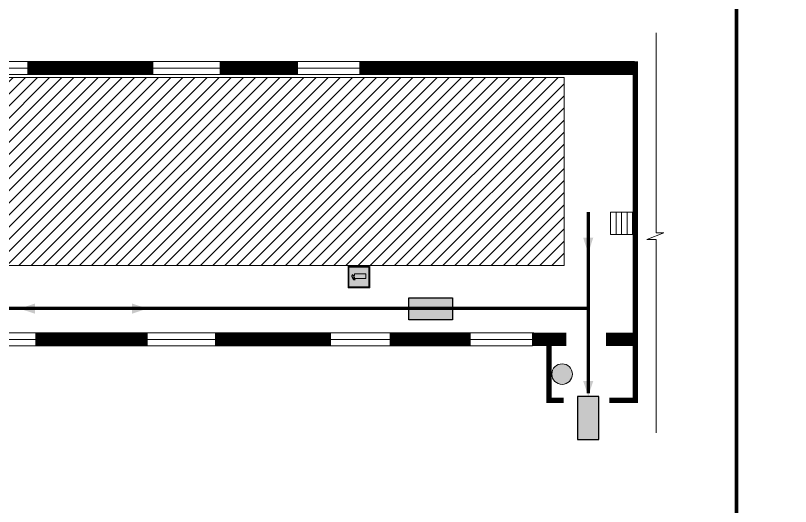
# Model space of a CAD drawing. Header units: millimetres. Extents: x 13114 to 67229, y 22859 to 38520.
# Drawn here: x 31527.3 to 31814.6, y 25475 to 25657.1 of the extents above; entities that cross this region are included whole.
import ezdxf

# ---------------------------------------------------------------- set-up
doc = ezdxf.new("R2010")
doc.units = ezdxf.units.MM
doc.layers.add('План_Штампы', color=7, linetype='Continuous')

# ---------------------------------------------------------------- blocks, each defined once
blk = doc.blocks.new('A$C32E8229D')
at = {"true_color": 0xffffff}
blk.add_hatch(color=7, dxfattribs=at).paths.add_polyline_path([(0, 0), (0, -8), (16, -8), (16, 0)])
h = blk.add_hatch(color=126)
h.paths.add_polyline_path([(0.2, -0.2), (15.8, -0.2), (15.8, -7.8), (0.2, -7.8)])
h.paths.add_polyline_path([(13.49, -2.05), (12.08, -2.05), (11.37, -2.63, 0.162397), (11.29, -2.84), (11.29, -3.63), (10.35, -3.63), (10.35, -4.05), (11.68, -4.05), (11.68, -3.48), (12.26, -4.28), (11.29, -5.1), (11.29, -6.78), (11.85, -6.78), (11.85, -5.44), (12.8, -4.64), (12.8, -5.94), (14.46, -5.94), (14.46, -5.39), (13.45, -5.39), (13.45, -3.97), (12.46, -2.59), (13.15, -2.59), (13.69, -3.34), (14.18, -3)], flags=16)
h.paths.add_polyline_path([(10.74, -1.82, 1), (11.8, -1.82, 1)], flags=16)
h.paths.add_polyline_path([(9.39, -3.59), (5.99, -3.59), (6.56, -3.03), (5.91, -3.03), (5.1, -3.83), (5.91, -4.64), (6.56, -4.64), (5.99, -4.09), (9.39, -4.09)], flags=16)
h.paths.add_polyline_path([(4.29, -1.08), (1.72, -1.08), (1.72, -6.6), (4.29, -6.6)], flags=16)
at = {"color": 126}
blk.add_lwpolyline([(16, -8), (0, -8), (0, 0), (16, 0)], close=True, dxfattribs=at)
blk = doc.blocks.new('A$C7B8C2D5B')
at = {"lineweight": 0}
h = blk.add_hatch(color=5, dxfattribs=at)
h.dxf.hatch_style = 1
h.paths.add_polyline_path([(1.4, -3.02, 1), (-2.11, -3.02, 1)])
at = {"color": 5, "lineweight": 0}
blk.add_circle((-0.36, -3.02), 1.75, dxfattribs=at)
blk = doc.blocks.new('A$C7B4425F7')
at = {"true_color": 0xffffff}
blk.add_hatch(color=7, dxfattribs=at).paths.add_polyline_path([(0, 0), (-16, 0), (-16, -8), (0, -8)])
h = blk.add_hatch(color=126)
h.paths.add_polyline_path([(-0.2, -0.2), (-15.8, -0.2), (-15.8, -7.8), (-0.2, -7.8)])
h.paths.add_polyline_path([(-11.76, -2.03), (-11.76, -3.66), (-11.17, -3.66, -0.568275), (-11.17, -6.18), (-12.58, -6.18), (-12.58, -2.03)], flags=16)
h.paths.add_polyline_path([(-13.33, -4.12, -0.495768), (-13.59, -6.18), (-15.03, -6.18), (-15.03, -2.03), (-13.59, -2.03, -0.487973)], flags=16)
h.paths.add_polyline_path([(-10.25, -2.03), (-9.48, -2.03), (-9.48, -6.18), (-10.25, -6.18)], flags=16)
h.paths.add_polyline_path([(-13.84, -3.69), (-14.24, -3.69), (-14.24, -3.03), (-13.9, -3.03, -0.692621)], flags=0)
h.paths.add_polyline_path([(-9.15, -2.03), (-8.4, -2.03), (-8.04, -3.07), (-7.68, -2.03), (-6.93, -2.03), (-7.64, -4.1), (-6.93, -6.18), (-7.68, -6.18), (-8.04, -5.14), (-8.4, -6.18), (-9.15, -6.18), (-8.44, -4.1)], flags=16)
h.paths.add_polyline_path([(-11.76, -4.46), (-11.42, -4.46, -0.692621), (-11.36, -5.12), (-11.76, -5.12)], flags=0)
h.paths.add_polyline_path([(-13.9, -5.2), (-14.24, -5.2), (-14.24, -4.55), (-13.84, -4.55, -0.708038)], flags=0)
edge = h.paths.add_edge_path(flags=16)
edge.add_ellipse((-5.51, -4.08), major_axis=(0, 2.05), ratio=0.586184, start_angle=0, end_angle=360)
edge = h.paths.add_edge_path(flags=0)
edge.add_ellipse((-5.51, -4.08), major_axis=(0, 1.14), ratio=0.454828, start_angle=0, end_angle=360)
h.paths.add_polyline_path([(-4.13, -4.96, 0.377264), (-3.48, -4.52, 0.0555), (-3.16, -2.03), (-1.66, -2.03), (-1.66, -4.96), (-0.96, -4.96), (-0.96, -7.01), (-1.75, -7.01), (-1.75, -6.18), (-3.3, -6.18), (-3.3, -7.02), (-4.13, -7.02)], flags=16)
h.paths.add_polyline_path([(-2.73, -2.91), (-2.28, -2.91), (-2.28, -4.96), (-3.05, -4.96, 0.079136)], flags=0)
at = {"color": 126}
blk.add_lwpolyline([(-16, -8), (0, -8), (0, 0), (-16, 0)], close=True, dxfattribs=at)
blk = doc.blocks.new('A$C3AD82952')
at = {"true_color": 0xf5f5ff}
h = blk.add_hatch(color=7, dxfattribs=at)
h.dxf.hatch_style = 1
h.paths.add_polyline_path([(8.21, 8.73, 0.414214), (7.89, 9.05), (7.22, 9.05), (7.22, 9.92), (7.59, 9.92, 1), (7.57, 10.36), (7.22, 10.36), (7.22, 10.6), (6.43, 10.6), (6.43, 10.36), (6.01, 10.36), (4.74, 9.59), (4.74, 8.69), (4.98, 8.73), (4.98, 9.26), (6.12, 9.91), (6.43, 9.91), (6.43, 9.05), (5.76, 9.05, 0.414214), (5.44, 8.73), (5.44, 2.2), (8.21, 2.2)], flags=0)
h.paths.add_polyline_path([(12.8, 12.8), (0, 12.8), (0, 0), (12.8, 0)])
h.paths.add_polyline_path([(0.51, 12.29), (12.29, 12.29), (12.29, 0.51), (0.51, 0.51)], flags=16)
h.paths.add_polyline_path([(4.74, 9.59), (6.01, 10.36), (6.43, 10.36), (6.43, 10.6), (7.22, 10.6), (7.22, 10.36), (7.59, 10.36, -0.94586), (7.59, 9.92), (7.22, 9.92), (7.22, 9.05), (7.89, 9.05, -0.414214), (8.21, 8.73), (8.21, 2.2), (5.44, 2.2), (5.44, 8.73, -0.414214), (5.76, 9.05), (6.43, 9.05), (6.43, 9.91), (6.12, 9.91), (4.98, 9.26), (4.98, 8.73), (4.74, 8.69)], flags=0)
h = blk.add_hatch(color=242)
h.dxf.hatch_style = 1
h.paths.add_polyline_path([(12.29, 12.29), (0.51, 12.29), (0.51, 0.51), (12.29, 0.51)])
h.paths.add_polyline_path([(4.74, 8.69), (4.74, 9.59), (6.01, 10.36), (6.43, 10.36), (6.43, 10.6), (7.22, 10.6), (7.22, 10.36), (7.59, 10.36, -0.94586), (7.59, 9.92), (7.22, 9.92), (7.22, 9.05), (7.89, 9.05, -0.414214), (8.21, 8.73), (8.21, 2.2), (5.44, 2.2), (5.44, 8.73, -0.414214), (5.76, 9.05), (6.43, 9.05), (6.43, 9.91), (6.12, 9.91), (4.98, 9.26), (4.98, 8.73)], flags=16)
h = blk.add_hatch(color=7, dxfattribs=at)
h.dxf.hatch_style = 1
h.paths.add_polyline_path([(8.21, 8.73, 0.414214), (7.89, 9.05), (7.22, 9.05), (7.22, 9.92), (7.59, 9.92, 1), (7.57, 10.36), (7.22, 10.36), (7.22, 10.6), (6.43, 10.6), (6.43, 10.36), (6.01, 10.36), (4.74, 9.59), (4.74, 8.69), (4.98, 8.73), (4.98, 9.26), (6.12, 9.91), (6.43, 9.91), (6.43, 9.05), (5.76, 9.05, 0.414214), (5.44, 8.73), (5.44, 2.2), (8.21, 2.2)])
at = {"color": 242, "lineweight": 5}
for p, q in [((0, 0), (0, 12.8)), ((0, 12.8), (12.8, 12.8)), ((6.01, 10.36), (4.74, 9.59)), ((4.74, 9.59), (4.74, 8.69)), ((4.98, 9.26), (6.12, 9.91)), ((4.98, 8.73), (4.98, 9.26)), ((6.01, 10.36), (6.43, 10.36)), ((6.12, 9.91), (6.43, 9.91)), ((7.22, 10.6), (6.43, 10.6)), ((6.43, 10.6), (6.43, 10.36)), ((6.43, 9.91), (6.43, 9.05)), ((7.22, 10.36), (7.22, 10.6)), ((7.59, 10.36), (7.22, 10.36)), ((7.22, 9.05), (7.22, 9.92)), ((7.59, 9.92), (7.22, 9.92)), ((12.8, 0), (12.8, 12.8)), ((4.74, 8.69), (4.98, 8.73)), ((5.44, 2.2), (5.44, 8.73)), ((5.76, 9.05), (6.43, 9.05)), ((7.89, 9.05), (7.22, 9.05)), ((8.21, 2.2), (8.21, 8.73)), ((0, 0), (12.8, 0)), ((5.44, 2.2), (8.21, 2.2))]:
    blk.add_line(p, q, dxfattribs=at)
blk.add_lwpolyline([(0.51, 12.29), (12.29, 12.29), (12.29, 0.51), (0.51, 0.51)], close=True, dxfattribs=at)
for centre, radius, start, end in [((7.58, 10.14), 0.223, 273.1875, 86.8125), ((5.76, 8.73), 0.32, 90, 180), ((7.89, 8.73), 0.32, 0, 90)]:
    blk.add_arc(centre, radius, start, end, dxfattribs=at)

msp = doc.modelspace()

# ---------------------------------------------------------------- hatches: boundary and pattern name
at = {"lineweight": 0}
h = msp.add_hatch(dxfattribs=at)
h.set_pattern_fill('ANSI31', color=256, angle=180)
h.set_pattern_definition([(225, (72436.7625, 30560.545), (2.24506403, -2.24506403), [])])
h.paths.add_polyline_path([(31370.46, 25634.14), (31370.46, 25564.39), (31730.67, 25564.39), (31730.67, 25634.14)])

# ---------------------------------------------------------------- linework, layer by layer
at = {"color": 6, "lineweight": 100}
for points in [[(31194.54, 25460.02), (31794.54, 25460.02), (31794.54, 25855.02), (31194.54, 25855.02)], [(31794.54, 25460.02), (32394.54, 25460.02), (32394.54, 25855.02), (31794.54, 25855.02)]]:
    msp.add_lwpolyline(points, close=True, dxfattribs=at)
at = {"lineweight": 0}
for points in [[(31764.75, 25502.3), (31764.75, 25573.97), (31761.3, 25573.97), (31767.63, 25576.45), (31764.75, 25576.45), (31764.75, 25650.71)], [(31757.05, 25637.56), (31309.54, 25637.56)], [(31756.82, 25639.98), (31309.96, 25639.98)], [(31756.82, 25635.27), (31310.21, 25635.27)], [(31718.8, 25536.96), (31384.72, 25536.96)], [(31719.46, 25539.41), (31385.37, 25539.41)], [(31718.97, 25534.56), (31384.89, 25534.56)]]:
    msp.add_lwpolyline(points, dxfattribs=at)
at = {"lineweight": 100, "const_width": 5}
for points in [[(31578.44, 25637.56), (31531.73, 25637.56)], [(31631.98, 25637.56), (31602.93, 25637.56)], [(31758.08, 25637.56), (31654.76, 25637.56)], [(31534.63, 25536.96), (31576.24, 25536.96)], [(31601.21, 25536.96), (31644.27, 25536.96)], [(31665.98, 25536.96), (31696.01, 25536.96)], [(31718.8, 25536.96), (31731.46, 25536.96)], [(31746.23, 25536.96), (31757.09, 25536.96)]]:
    msp.add_lwpolyline(points, dxfattribs=at)
at = {"lineweight": 0, "const_width": 2}
for points in [[(31757.08, 25582), (31757.08, 25582), (31757.08, 25635.89), (31757.08, 25536.93)], [(31730.47, 25514.3), (31725.09, 25514.3), (31725.09, 25536.33)], [(31757.08, 25536.96), (31757.08, 25514.3), (31747.39, 25514.3)]]:
    msp.add_lwpolyline(points, dxfattribs=at)
at = {"lineweight": 0}
for points in [[(31730.67, 25564.39), (31370.46, 25564.39), (31370.46, 25634.14), (31730.67, 25634.14)], [(31749.92, 25584.11), (31747.88, 25584.11), (31747.88, 25575.86), (31749.92, 25575.86)], [(31751.95, 25584.11), (31749.92, 25584.11), (31749.92, 25575.86), (31751.95, 25575.86)], [(31753.99, 25584.11), (31751.95, 25584.11), (31751.95, 25575.86), (31753.99, 25575.86)], [(31756.03, 25584.11), (31753.99, 25584.11), (31753.99, 25575.86), (31756.03, 25575.86)]]:
    msp.add_lwpolyline(points, close=True, dxfattribs=at)
at = {"color": 126, "lineweight": 100, "true_color": 0x008754}
for points in [[(31739.69, 25548.44), (31373.98, 25548.44), (31363.71, 25560.83), (31363.71, 25597.12), (31320.22, 25597.12)], [(31739.69, 25516.99), (31739.69, 25584.11)]]:
    msp.add_lwpolyline(points, dxfattribs=at)
at = {"layer": 'План_Штампы', "color": 126, "true_color": 0x008754}
for points in [[(31737.73, 25574.66), (31741.47, 25574.65), (31739.62, 25568.92)], [(31534.49, 25550.24), (31534.48, 25546.5), (31528.75, 25548.35)], [(31570.5, 25546.5), (31570.51, 25550.24), (31576.25, 25548.39)], [(31737.73, 25521.54), (31741.47, 25521.53), (31739.62, 25515.79)]]:
    msp.add_solid(points, dxfattribs=at)

# ---------------------------------------------------------------- block references
for name, p, xscale, yscale, zscale, rotation in [('A$C3AD82952', (31658.6, 25556.11), 0.625, 0.625, 0.625, 90), ('A$C7B8C2D5B', (31729.15, 25517.51), 2.177419353276491, 2.177419353276491, 2.177419353276491, 180)]:
    msp.add_blockref(name, p, dxfattribs=dict(xscale=xscale, yscale=yscale, zscale=zscale, rotation=rotation))
at = {"layer": 'План_Штампы', "color": 126, "true_color": 0x008754, "xscale": 1.012510887696, "yscale": 1.012510887696, "zscale": 1.012510887696, "rotation": 179.9978653237144}
msp.add_blockref('A$C32E8229D', (31689.33, 25544.23), dxfattribs=at)
at = {"layer": 'План_Штампы', "rotation": 90}
msp.add_blockref('A$C7B4425F7', (31735.58, 25515.77), dxfattribs=at)

doc.saveas('drawing.dxf')
